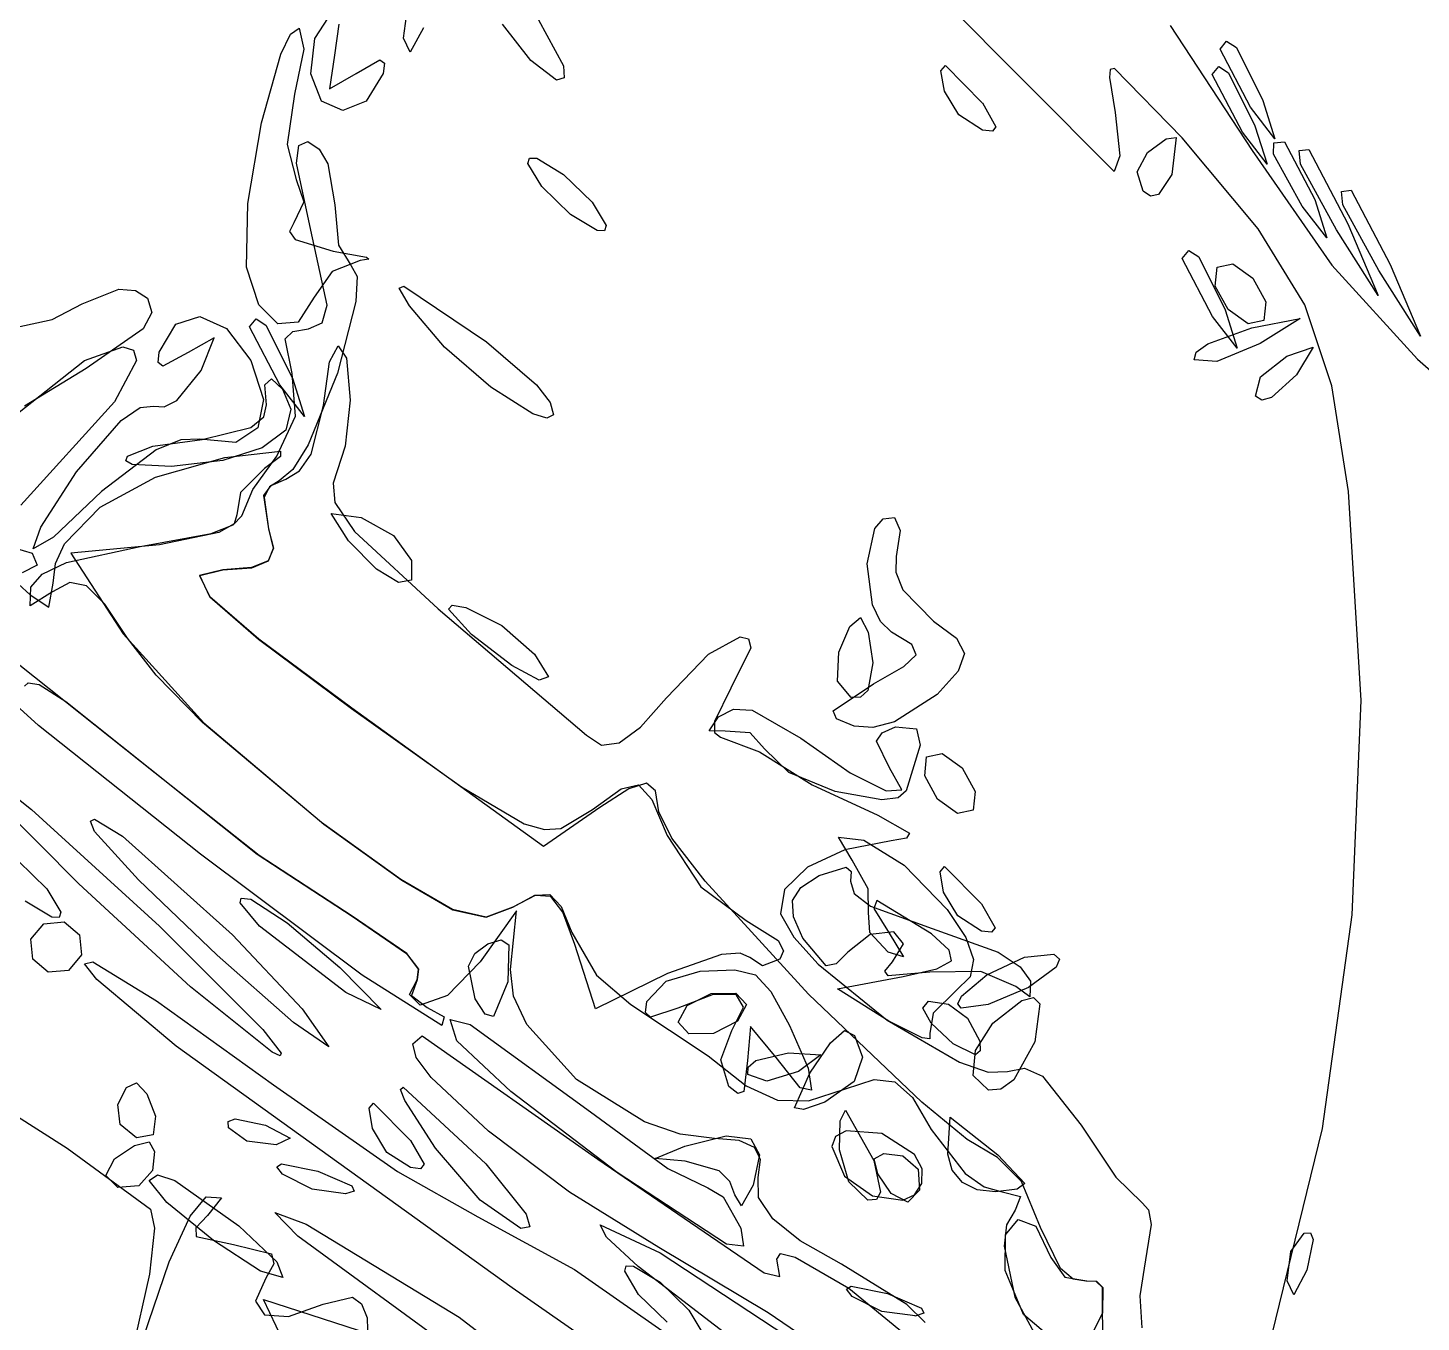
# Model space of a CAD drawing. Extents: x -886 to 651, y -59 to 942.
# Drawn here: x -250.34 to -217.78, y 116 to 146.23 of the extents above; entities that cross this region are included whole.
import ezdxf

# ---------------------------------------------------------------- set-up
doc = ezdxf.new("R2010")
doc.units = 0

msp = doc.modelspace()

# ---------------------------------------------------------------- linework, layer by layer
at = {"layer": 'Layer 1'}
for p, q in [((-224.95385, 142.873779), (-229.27154, 147.215109)), ((-241.55742, 145.9909), (-241.468739, 146.67615)), ((-244.198678, 146.088048), (-243.99655, 146.22683)), ((-243.99655, 146.22683), (-243.88844, 145.730266)), ((-243.628725, 145.981094), (-243.30891, 146.47029)), ((-243.069665, 146.31656), (-243.17017, 145.59235)), ((-241.09119, 146.23557), (-241.399425, 145.661566)), ((-238.582821, 145.46686), (-239.242364, 146.319565)), ((-238.40105, 146.41916), (-237.82039, 145.342496)), ((-223.644177, 146.28339), (-221.72849, 143.363249)), ((-244.425255, 145.615319), (-244.198678, 146.088048)), ((-243.72195, 145.15955), (-243.628725, 145.981094)), ((-241.399425, 145.661566), (-241.55742, 145.9909)), ((-222.47872, 145.73129), (-222.323919, 145.919956)), ((-222.323919, 145.919956), (-222.095767, 145.771429)), ((-244.875171, 144.016101), (-244.425255, 145.615319)), ((-243.88844, 145.730266), (-244.1049, 144.68495)), ((-243.1702, 145.59202), (-243.291345, 144.803581)), ((-243.17017, 145.59235), (-243.1702, 145.59202)), ((-221.77001, 144.38081), (-222.47872, 145.73129)), ((-222.095767, 145.771429), (-221.47865, 144.53371)), ((-242.6672, 145.16655), (-242.111545, 145.484458)), ((-242.111545, 145.484458), (-242.006077, 145.405379)), ((-242.006077, 145.405379), (-242.03121, 145.16755)), ((-237.98625, 145.01326), (-238.582821, 145.46686)), ((-237.82039, 145.342496), (-237.8032, 145.061385)), ((-228.99875, 145.230442), (-228.896447, 145.348819)), ((-228.91531, 144.75365), (-228.99875, 145.230442)), ((-228.896447, 145.348819), (-228.0328, 144.4786)), ((-225.043275, 145.258423), (-225.062968, 145.074195)), ((-224.9422, 145.283955), (-225.043275, 145.258423)), ((-223.36336, 143.662209), (-224.9422, 145.283955)), ((-222.66291, 145.14355), (-222.50811, 145.332216)), ((-222.50811, 145.332216), (-222.279962, 145.183689)), ((-243.474697, 144.515805), (-243.72195, 145.15955)), ((-243.291345, 144.803581), (-242.6672, 145.16655)), ((-242.03121, 145.16755), (-242.429145, 144.520824)), ((-237.8032, 145.061385), (-237.98625, 145.01326)), ((-225.062968, 145.074195), (-224.93035, 144.257039)), ((-221.95421, 143.79307), (-222.66291, 145.14355)), ((-222.279962, 145.183689), (-221.66285, 143.94597)), ((-244.10499, 144.68495), (-244.279293, 143.507386)), ((-244.1049, 144.68495), (-244.10499, 144.68495)), ((-228.581321, 144.196684), (-228.91531, 144.75365)), ((-242.977035, 144.303236), (-243.474697, 144.515805)), ((-242.429145, 144.520824), (-242.977035, 144.303236)), ((-228.0328, 144.4786), (-228.03255, 144.4786)), ((-228.03255, 144.4786), (-227.714643, 143.92294)), ((-224.93035, 144.257039), (-224.820382, 143.240674)), ((-221.194565, 143.638305), (-221.77001, 144.38081)), ((-221.47865, 144.53371), (-221.194565, 143.638305)), ((-221.47865, 144.53371), (-221.47865, 144.53371)), ((-245.193127, 142.125346), (-244.875171, 144.016101)), ((-228.03155, 143.8426), (-228.581321, 144.196684)), ((-227.714643, 143.92294), (-227.793721, 143.817468)), ((-221.66285, 143.94597), (-221.378761, 143.050565)), ((-221.66285, 143.94597), (-221.66285, 143.94597)), ((-244.000886, 143.486508), (-243.79065, 143.58018)), ((-243.79065, 143.58018), (-243.529922, 143.397054)), ((-227.793721, 143.817468), (-228.03155, 143.8426)), ((-224.17242, 143.31995), (-223.738743, 143.641176)), ((-223.738743, 143.641176), (-223.505611, 143.667507)), ((-223.505611, 143.667507), (-223.60744, 142.80491)), ((-221.590281, 141.539957), (-223.36336, 143.662209)), ((-221.378761, 143.050565), (-221.95421, 143.79307)), ((-244.279293, 143.507386), (-244.06979, 142.69292)), ((-244.058555, 143.067902), (-244.000886, 143.486508)), ((-243.529922, 143.397054), (-243.325277, 143.055915)), ((-224.413481, 142.871139), (-224.17242, 143.31995)), ((-221.72849, 143.363249), (-219.865847, 140.686283)), ((-221.225001, 143.277175), (-221.217607, 143.549312)), ((-220.55707, 142.06612), (-221.225001, 143.277175)), ((-221.217607, 143.549312), (-220.9744, 143.56951)), ((-220.9744, 143.56951), (-220.2657, 142.21903)), ((-220.629461, 143.362959), (-220.40283, 143.39155)), ((-220.60032, 143.048915), (-220.629461, 143.362959)), ((-220.40283, 143.39155), (-219.49165, 141.65521)), ((-243.72415, 141.50441), (-244.058555, 143.067902)), ((-243.325277, 143.055915), (-243.16619, 142.09458)), ((-238.652194, 143.066133), (-238.616533, 143.189448)), ((-238.32728, 142.52295), (-238.652194, 143.066133)), ((-238.616533, 143.189448), (-238.4437, 143.18495)), ((-238.4437, 143.18495), (-237.821161, 142.807123)), ((-224.820382, 143.240674), (-224.95385, 142.873779)), ((-219.75789, 141.51549), (-220.60032, 143.048915)), ((-244.06979, 142.69292), (-243.884848, 142.164824)), ((-237.821161, 142.807123), (-237.1506, 142.15622)), ((-224.27802, 142.41302), (-224.413481, 142.871139)), ((-223.60744, 142.80491), (-223.914552, 142.336434)), ((-223.60744, 142.80491), (-223.60744, 142.80491)), ((-237.656722, 141.872043), (-238.32728, 142.52295)), ((-224.100243, 142.300166), (-224.27802, 142.41302)), ((-223.914552, 142.336434), (-224.100243, 142.300166)), ((-219.637531, 142.407789), (-219.4109, 142.43638)), ((-219.60839, 142.093745), (-219.637531, 142.407789)), ((-219.4109, 142.43638), (-218.49971, 140.70004)), ((-245.22595, 140.63922), (-245.193127, 142.125346)), ((-243.884848, 142.164824), (-244.11809, 141.67578)), ((-243.1662, 142.09462), (-243.078801, 141.155623)), ((-243.16619, 142.09458), (-243.1662, 142.09462)), ((-237.1506, 142.15622), (-236.825694, 141.613036)), ((-237.1506, 142.15622), (-237.1506, 142.15622)), ((-219.981616, 141.323624), (-220.55707, 142.06612)), ((-220.2657, 142.21903), (-219.981616, 141.323624)), ((-220.2657, 142.21903), (-220.2657, 142.21903)), ((-218.76596, 140.56032), (-219.60839, 142.093745)), ((-244.11809, 141.67578), (-244.220675, 141.47716)), ((-237.03418, 141.49421), (-237.656722, 141.872043)), ((-219.49165, 141.65521), (-218.78344, 139.98214)), ((-219.49165, 141.65521), (-219.49165, 141.65521)), ((-244.220675, 141.47716), (-244.086669, 141.29005)), ((-243.342141, 139.753197), (-243.72415, 141.50441)), ((-236.861353, 141.489718), (-237.03418, 141.49421)), ((-236.825694, 141.613036), (-236.861353, 141.489718)), ((-220.496116, 139.763231), (-221.590281, 141.539957)), ((-218.78344, 139.98214), (-219.75789, 141.51549)), ((-244.086669, 141.29005), (-243.20384, 141.01859)), ((-243.20384, 141.01859), (-242.422113, 140.873627)), ((-243.078801, 141.155623), (-242.78573, 140.68506)), ((-223.35964, 140.84158), (-223.204845, 141.030246)), ((-223.204845, 141.030246), (-222.976696, 140.881718)), ((-242.57229, 140.80032), (-243.223895, 140.537981)), ((-242.78573, 140.68506), (-242.644764, 140.420011)), ((-242.370353, 140.824435), (-242.57229, 140.80032)), ((-242.422113, 140.873627), (-242.370353, 140.824435)), ((-222.65094, 139.49109), (-223.35964, 140.84158)), ((-222.976696, 140.881718), (-222.35958, 139.64399)), ((-222.542933, 140.641569), (-222.18037, 140.71818)), ((-222.18037, 140.71818), (-221.711915, 140.382562)), ((-219.865847, 140.686283), (-217.86372, 138.493239)), ((-218.49971, 140.70004), (-217.79151, 139.02696)), ((-218.49971, 140.70004), (-218.49971, 140.70004)), ((-244.938475, 139.76256), (-245.22595, 140.63922)), ((-243.223895, 140.537981), (-243.64771, 139.93863)), ((-242.644764, 140.420011), (-242.673349, 139.842283)), ((-222.58847, 140.19988), (-222.542933, 140.641569)), ((-221.711915, 140.382562), (-221.41179, 139.83315)), ((-217.79151, 139.02696), (-218.76596, 140.56032)), ((-249.0654, 139.78786), (-248.206625, 140.129495)), ((-248.206625, 140.129495), (-247.824373, 140.094079)), ((-247.824373, 140.094079), (-247.54027, 139.91559)), ((-241.660133, 140.147826), (-241.549519, 140.195812)), ((-241.42218, 139.73718), (-241.660133, 140.147826)), ((-241.549519, 140.195812), (-239.61957, 138.89349)), ((-222.288345, 139.650464), (-222.58847, 140.19988)), ((-249.767391, 139.421194), (-249.0654, 139.78786)), ((-247.54027, 139.91559), (-247.437102, 139.585674)), ((-244.491644, 139.314529), (-244.938475, 139.76256)), ((-243.64771, 139.93863), (-244.017406, 139.353695)), ((-243.458286, 139.338433), (-243.342141, 139.753197)), ((-242.673349, 139.842283), (-243.100394, 138.165759)), ((-240.603684, 138.771782), (-241.42218, 139.73718)), ((-221.41179, 139.83315), (-221.457328, 139.391461)), ((-221.41179, 139.83315), (-221.41179, 139.83315)), ((-219.863931, 137.870987), (-220.496116, 139.763231)), ((-250.591077, 139.237838), (-249.767391, 139.421194)), ((-247.437102, 139.585674), (-247.645162, 139.198746)), ((-246.877843, 139.310714), (-246.316122, 139.49054)), ((-246.316122, 139.49054), (-245.694398, 139.204744)), ((-245.15554, 139.24456), (-245.00074, 139.433222)), ((-245.00074, 139.433222), (-244.772591, 139.284694)), ((-244.017406, 139.353695), (-244.491644, 139.314529)), ((-222.075495, 138.748589), (-222.65094, 139.49109)), ((-222.35958, 139.64399), (-222.075495, 138.748589)), ((-222.35958, 139.64399), (-222.35958, 139.64399)), ((-221.81989, 139.31485), (-222.288345, 139.650464)), ((-221.457328, 139.391461), (-221.81989, 139.31485)), ((-221.73651, 139.22379), (-220.605682, 139.439957)), ((-220.605682, 139.439957), (-221.5428, 138.85466)), ((-247.645162, 139.198746), (-248.9771, 138.27428)), ((-247.26782, 138.65526), (-246.877843, 139.310714)), ((-245.694398, 139.204744), (-245.12441, 138.46333)), ((-244.44684, 137.89407), (-245.15554, 139.24456)), ((-244.772591, 139.284694), (-244.15547, 138.04697)), ((-244.321712, 138.9664), (-244.143591, 139.141556)), ((-244.143591, 139.141556), (-243.77995, 139.19981)), ((-243.77995, 139.19981), (-243.458286, 139.338433)), ((-222.767072, 138.850746), (-221.73651, 139.22379)), ((-249.012195, 138.458086), (-248.114769, 138.782543)), ((-248.114769, 138.782543), (-247.868664, 138.702599)), ((-247.868664, 138.702599), (-247.799145, 138.461118)), ((-245.98639, 138.990348), (-246.59118, 138.64386)), ((-246.28556, 138.22586), (-245.98639, 138.990348)), ((-244.16185, 138.15465), (-244.321712, 138.9664)), ((-243.289944, 138.432034), (-243.082606, 138.806314)), ((-243.082606, 138.806314), (-242.892483, 138.511712)), ((-239.516451, 137.835395), (-240.603684, 138.771782)), ((-239.61957, 138.89349), (-238.449077, 137.895283)), ((-239.61957, 138.89349), (-239.61957, 138.89349)), ((-223.036287, 138.652879), (-222.767072, 138.850746)), ((-221.5428, 138.85466), (-222.55036, 138.437784)), ((-221.5428, 138.85466), (-221.5428, 138.85466)), ((-220.91959, 138.56105), (-220.303211, 138.770532)), ((-220.303211, 138.770532), (-220.69289, 138.12905)), ((-250.24234, 137.48828), (-249.012195, 138.458086)), ((-247.799145, 138.461118), (-248.31441, 137.49328)), ((-247.292432, 138.41223), (-247.26782, 138.65526)), ((-247.180945, 138.329201), (-247.292432, 138.41223)), ((-246.59118, 138.64386), (-247.180945, 138.329201)), ((-245.12441, 138.46335), (-244.829516, 137.551879)), ((-245.12441, 138.46333), (-245.12441, 138.46335)), ((-243.42864, 137.40608), (-243.289944, 138.432034)), ((-242.892483, 138.511712), (-242.80543, 137.53102)), ((-223.08257, 138.47999), (-223.036287, 138.652879)), ((-222.55036, 138.437784), (-223.08257, 138.47999)), ((-221.52903, 138.082601), (-220.91959, 138.56105)), ((-217.86372, 138.493239), (-215.76226, 136.644799)), ((-248.9771, 138.27428), (-250.412219, 137.396317)), ((-246.853452, 137.524491), (-246.28556, 138.22586)), ((-244.079795, 137.163342), (-244.16185, 138.15465)), ((-244.15547, 138.04697), (-243.87139, 137.151565)), ((-244.15547, 138.04697), (-244.15547, 138.04697)), ((-243.100394, 138.165759), (-243.789299, 136.489427)), ((-221.6501, 137.63128), (-221.52903, 138.082601)), ((-220.69289, 138.12905), (-221.275408, 137.599301)), ((-220.69289, 138.12905), (-220.69289, 138.12905)), ((-244.798764, 137.894446), (-244.64406, 138.03619)), ((-244.75765, 137.4249), (-244.798764, 137.894446)), ((-244.64406, 138.03619), (-244.38936, 137.788691)), ((-243.87139, 137.151565), (-244.44684, 137.89407)), ((-244.38936, 137.788691), (-244.19007, 137.32235)), ((-238.539425, 137.213993), (-239.516451, 137.835395)), ((-238.449077, 137.895283), (-238.127969, 137.479466)), ((-219.47679, 135.402179), (-219.863931, 137.870987)), ((-250.836921, 137.023585), (-250.24234, 137.48828)), ((-248.31441, 137.49328), (-250.496729, 135.08325)), ((-247.71196, 137.362785), (-247.40378, 137.39709)), ((-247.40378, 137.39709), (-247.149158, 137.375446)), ((-247.149158, 137.375446), (-246.853452, 137.524491)), ((-244.829516, 137.551879), (-244.96599, 136.886298)), ((-244.82047, 137.143803), (-244.75765, 137.4249)), ((-243.719085, 136.270155), (-243.42864, 137.40608)), ((-242.80539, 137.53101), (-242.919854, 136.455844)), ((-242.80543, 137.53102), (-242.80539, 137.53101)), ((-238.127969, 137.479466), (-238.05155, 137.19355)), ((-221.504437, 137.536908), (-221.6501, 137.63128)), ((-221.275408, 137.599301), (-221.504437, 137.536908)), ((-248.153492, 137.061415), (-247.71196, 137.362785)), ((-245.125006, 136.898105), (-244.82047, 137.143803)), ((-244.51464, 136.22953), (-244.079795, 137.163342)), ((-244.19007, 137.32235), (-244.304696, 136.832338)), ((-244.19007, 137.32235), (-244.19007, 137.32235)), ((-238.21066, 137.110779), (-238.539425, 137.213993)), ((-238.05155, 137.19355), (-238.21066, 137.110779)), ((-249.20076, 135.85931), (-248.153492, 137.061415)), ((-246.26181, 136.61869), (-245.125006, 136.898105)), ((-244.96599, 136.886298), (-245.480329, 136.549047)), ((-244.304696, 136.832338), (-244.861148, 136.420164)), ((-248.005013, 136.229479), (-247.417861, 136.4605)), ((-247.417861, 136.4605), (-246.26181, 136.61869)), ((-246.757768, 136.606509), (-247.336814, 136.370941)), ((-246.31903, 136.62257), (-246.757768, 136.606509)), ((-245.480329, 136.549047), (-246.31903, 136.62257)), ((-244.861148, 136.420164), (-245.780415, 136.123765)), ((-243.789299, 136.489427), (-244.14521, 135.911941)), ((-242.919854, 136.455844), (-243.20465, 135.59265)), ((-247.336814, 136.370941), (-248.61454, 135.40154)), ((-248.047038, 136.120417), (-248.005013, 136.229479)), ((-247.900983, 136.03366), (-248.047038, 136.120417)), ((-247.355693, 135.736466), (-245.73512, 136.19767)), ((-245.780415, 136.123765), (-246.98349, 135.98108)), ((-245.73512, 136.19767), (-244.434504, 136.346376)), ((-245.075907, 135.450176), (-244.51464, 136.22953)), ((-244.430687, 136.216571), (-244.80668, 135.93625)), ((-244.434504, 136.346376), (-244.430687, 136.216571)), ((-243.988868, 135.883232), (-243.719085, 136.270155)), ((-250.034813, 134.56769), (-249.20076, 135.85931)), ((-246.98349, 135.98108), (-247.900983, 136.03366)), ((-244.80667, 135.93627), (-245.370317, 135.37491)), ((-244.80668, 135.93625), (-244.80667, 135.93627)), ((-244.14521, 135.911941), (-244.4625, 135.64723)), ((-244.30659, 135.68578), (-243.988868, 135.883232)), ((-248.643513, 135.034159), (-247.355693, 135.736466)), ((-245.33482, 134.8343), (-245.075907, 135.450176)), ((-244.823718, 135.307732), (-244.647134, 135.539323)), ((-244.689756, 135.510003), (-244.810706, 135.259606)), ((-244.4625, 135.64723), (-244.689756, 135.510003)), ((-244.647134, 135.539323), (-244.30659, 135.68578)), ((-243.20465, 135.59265), (-243.161931, 135.141636)), ((-248.61454, 135.40154), (-249.737098, 134.335205)), ((-245.370317, 135.37491), (-245.45275, 134.85177)), ((-244.70618, 134.52776), (-244.823718, 135.307732)), ((-244.810706, 135.259606), (-244.70958, 134.5284)), ((-243.161931, 135.141636), (-242.705364, 134.463329)), ((-219.1802, 130.519397), (-219.47679, 135.402179)), ((-249.479604, 134.178055), (-248.643513, 135.034159)), ((-245.536154, 134.623054), (-245.33482, 134.8343)), ((-245.45275, 134.85177), (-245.515115, 134.64349)), ((-242.84121, 134.24716), (-243.244931, 134.889808)), ((-243.244931, 134.889808), (-242.54829, 134.79147)), ((-242.54829, 134.79147), (-241.790733, 134.372729)), ((-230.350476, 134.764868), (-230.0832, 134.79003)), ((-230.0832, 134.79003), (-229.949959, 134.486205)), ((-250.212057, 134.058455), (-250.034813, 134.56769)), ((-246.052149, 134.417079), (-245.536154, 134.623054)), ((-245.515115, 134.64349), (-245.877309, 134.442999)), ((-244.70958, 134.5284), (-244.596576, 134.075419)), ((-244.593174, 134.074779), (-244.70618, 134.52776)), ((-242.705364, 134.463329), (-240.7502, 132.66299)), ((-230.721873, 133.708586), (-230.547031, 134.538652)), ((-230.547031, 134.538652), (-230.350476, 134.764868)), ((-229.949959, 134.486205), (-230.0427, 133.88445)), ((-249.737098, 134.335205), (-250.212057, 134.058455)), ((-249.691071, 133.719612), (-249.479604, 134.178055)), ((-247.26351, 134.15662), (-249.33452, 133.95741)), ((-247.71564, 134.11532), (-246.052149, 134.417079)), ((-245.877309, 134.442999), (-247.26351, 134.15662)), ((-242.191135, 133.585025), (-242.84121, 134.24716)), ((-241.790733, 134.372729), (-241.37036, 133.78874)), ((-250.658638, 134.081458), (-250.23178, 133.961314)), ((-250.23178, 133.961314), (-250.12129, 133.68014)), ((-249.430204, 133.745707), (-247.71564, 134.11532)), ((-249.33452, 133.95741), (-248.10723, 132.07705)), ((-244.596576, 134.075419), (-244.720066, 133.781031)), ((-244.716663, 133.780391), (-244.593174, 134.074779)), ((-230.04269, 133.88445), (-230.052715, 133.513222)), ((-230.0427, 133.88445), (-230.04269, 133.88445)), ((-250.12129, 133.68014), (-250.472466, 133.497504)), ((-250.12129, 133.68014), (-250.12129, 133.68014)), ((-250.001574, 133.466316), (-249.430204, 133.745707)), ((-249.74499, 133.25546), (-249.691071, 133.719612)), ((-245.78269, 133.57358), (-246.325314, 133.43681)), ((-246.321003, 133.43626), (-245.77929, 133.57294)), ((-245.106591, 133.621623), (-245.78269, 133.57358)), ((-245.77929, 133.57294), (-245.103187, 133.620983)), ((-244.720066, 133.781031), (-245.106591, 133.621623)), ((-245.103187, 133.620983), (-244.716663, 133.780391)), ((-241.675195, 133.271048), (-242.191135, 133.585025)), ((-241.37036, 133.78874), (-241.37455, 133.330521)), ((-241.37036, 133.78874), (-241.37036, 133.78874)), ((-230.595503, 132.750887), (-230.721873, 133.708586)), ((-230.052715, 133.513222), (-229.892488, 133.104107)), ((-250.557355, 133.232274), (-250.28466, 132.98894)), ((-250.280305, 132.731485), (-250.27065, 133.16545)), ((-250.27065, 133.16545), (-250.001574, 133.466316)), ((-249.84606, 132.701878), (-249.74499, 133.25546)), ((-249.356688, 133.276955), (-249.7589, 133.05391)), ((-248.969224, 133.194842), (-249.356688, 133.276955)), ((-248.53885, 132.771971), (-248.969224, 133.194842)), ((-246.325314, 133.43681), (-246.086384, 132.938824)), ((-246.081019, 132.939176), (-246.321003, 133.43626)), ((-241.37455, 133.330521), (-241.675195, 133.271048)), ((-250.28466, 132.98894), (-249.84606, 132.701878)), ((-249.7589, 133.05391), (-250.280305, 132.731485)), ((-246.086384, 132.938824), (-244.943155, 131.947343)), ((-244.937012, 131.950357), (-246.081019, 132.939176)), ((-229.892488, 133.104107), (-229.17515, 132.37088)), ((-248.00791, 131.97274), (-248.53885, 132.771971)), ((-240.7502, 132.66299), (-237.27907, 129.71202)), ((-240.508038, 132.652505), (-240.421622, 132.741637)), ((-239.9721, 132.06196), (-240.508038, 132.652505)), ((-240.421622, 132.741637), (-240.0986, 132.69162)), ((-240.0986, 132.69162), (-239.261184, 132.271874)), ((-230.415544, 132.36513), (-230.595503, 132.750887)), ((-239.261184, 132.271874), (-238.50125, 131.60354)), ((-231.3892, 131.64644), (-231.127019, 132.248543)), ((-231.127019, 132.248543), (-230.88292, 132.45688)), ((-230.88292, 132.45688), (-230.700939, 132.115756)), ((-230.1557, 132.11661), (-230.415544, 132.36513)), ((-229.17515, 132.37088), (-228.637942, 131.973842)), ((-248.10723, 132.07705), (-246.22482, 129.995179)), ((-247.334397, 131.10715), (-248.00791, 131.97274)), ((-244.943155, 131.947343), (-242.77288, 130.33009)), ((-242.76666, 130.33847), (-244.937012, 131.950357)), ((-239.030563, 131.339584), (-239.9721, 132.06196)), ((-234.430721, 131.602913), (-233.695126, 132.002547)), ((-233.695126, 132.002547), (-233.494191, 131.959056)), ((-233.494191, 131.959056), (-233.443823, 131.747593)), ((-230.700939, 132.115756), (-230.5881, 131.39676)), ((-229.683618, 131.825873), (-230.1557, 132.11661)), ((-228.637942, 131.973842), (-228.447201, 131.613344)), ((-250.090587, 129.936188), (-251.97768, 131.64729)), ((-238.50125, 131.60354), (-238.171763, 131.071923)), ((-238.50125, 131.60354), (-238.50125, 131.60354)), ((-235.41465, 130.58328), (-234.430721, 131.602913)), ((-233.443823, 131.747593), (-233.91277, 130.80346)), ((-231.416047, 130.970995), (-231.3892, 131.64644)), ((-229.864014, 131.310254), (-229.576156, 131.586336)), ((-229.576156, 131.586336), (-229.683618, 131.825873)), ((-228.447201, 131.613344), (-228.598485, 131.202518)), ((-247.35846, 128.81684), (-250.52402, 131.33828)), ((-238.389325, 130.996755), (-239.030563, 131.339584)), ((-230.5881, 131.39676), (-230.710574, 130.751119)), ((-230.5881, 131.39676), (-230.5881, 131.39676)), ((-230.57789, 130.90988), (-229.864014, 131.310254)), ((-250.416336, 130.85504), (-250.3326, 130.93032)), ((-250.3326, 130.93032), (-250.071703, 130.889658)), ((-250.071703, 130.889658), (-249.448711, 130.498426)), ((-246.255695, 130.007041), (-247.334397, 131.10715)), ((-238.171763, 131.071923), (-238.389325, 130.996755)), ((-231.516713, 130.279156), (-230.57789, 130.90988)), ((-231.09437, 130.58631), (-231.416047, 130.970995)), ((-228.598485, 131.202518), (-229.08735, 130.6545)), ((-236.018032, 129.897348), (-235.41465, 130.58328)), ((-233.91277, 130.80346), (-234.291728, 130.025572)), ((-230.878115, 130.595314), (-231.09437, 130.58631)), ((-230.710574, 130.751119), (-230.878115, 130.595314)), ((-229.08735, 130.6545), (-230.082665, 130.019196)), ((-249.448711, 130.498426), (-247.48963, 128.92717)), ((-242.77288, 130.33009), (-240.204584, 128.501297)), ((-238.28796, 127.10442), (-242.76666, 130.33847)), ((-234.19431, 130.13683), (-233.843595, 130.312443)), ((-233.843595, 130.312443), (-233.414074, 130.289768)), ((-233.414074, 130.289768), (-232.27176, 129.63737)), ((-231.438217, 130.090468), (-231.516713, 130.279156)), ((-219.387591, 125.513703), (-219.1802, 130.519397)), ((-246.303365, 126.929968), (-250.090587, 129.936188)), ((-243.47736, 127.66824), (-246.255695, 130.007041)), ((-246.22482, 129.995179), (-243.42246, 127.63034)), ((-234.41965, 129.810379), (-234.19431, 130.13683)), ((-234.291728, 130.025572), (-234.28998, 129.773646)), ((-231.02455, 129.91949), (-231.438217, 130.090468)), ((-230.592068, 129.890334), (-231.02455, 129.91949)), ((-230.082665, 130.019196), (-230.592068, 129.890334)), ((-237.27907, 129.71202), (-236.930298, 129.471036)), ((-236.5166, 129.529706), (-236.018032, 129.897348)), ((-234.04331, 129.80222), (-234.41965, 129.810379)), ((-234.28998, 129.773646), (-234.15035, 129.66296)), ((-234.15035, 129.66296), (-233.24182, 129.31532)), ((-233.45948, 129.761549), (-234.04331, 129.80222)), ((-233.12531, 129.38904), (-233.45948, 129.761549)), ((-232.27176, 129.63737), (-231.121951, 128.831761)), ((-230.503014, 129.56782), (-230.376982, 129.765974)), ((-230.376982, 129.765974), (-230.06455, 129.89974)), ((-230.06455, 129.89974), (-229.57296, 129.857524)), ((-229.57296, 129.857524), (-229.48196, 129.47609)), ((-236.930298, 129.471036), (-236.5166, 129.529706)), ((-233.24182, 129.31532), (-232.008261, 128.547971)), ((-232.554496, 128.837602), (-233.12531, 129.38904)), ((-230.20053, 128.94568), (-230.503014, 129.56782)), ((-229.48196, 129.47609), (-229.81133, 128.41104)), ((-229.48196, 129.47609), (-229.48196, 129.47609)), ((-229.334034, 129.203032), (-228.97148, 129.27964)), ((-228.97148, 129.27964), (-228.503016, 128.944026)), ((-251.83221, 129.22164), (-250.248802, 127.972339)), ((-247.48963, 128.92717), (-244.97631, 126.932126)), ((-229.91571, 128.428936), (-230.20053, 128.94568)), ((-229.37957, 128.76134), (-229.334034, 129.203032)), ((-228.503016, 128.944026), (-228.20289, 128.39461)), ((-244.934705, 126.900116), (-247.35846, 128.81684)), ((-231.468898, 128.389571), (-232.554496, 128.837602)), ((-231.121951, 128.831761), (-230.279726, 128.409956)), ((-229.079453, 128.211927), (-229.37957, 128.76134)), ((-249.144226, 126.232165), (-251.297955, 128.402156)), ((-240.204584, 128.501297), (-238.739416, 127.636519)), ((-237.1449, 127.97216), (-236.475874, 128.45141)), ((-236.293232, 128.45452), (-236.97182, 128.02135)), ((-236.475874, 128.45141), (-236.065687, 128.546193)), ((-235.88354, 128.585014), (-236.293232, 128.45452)), ((-236.065687, 128.546193), (-235.758247, 128.202327)), ((-235.672515, 128.40751), (-235.88354, 128.585014)), ((-235.58993, 127.91669), (-235.672515, 128.40751)), ((-232.008261, 128.547971), (-230.47384, 127.84111)), ((-230.38301, 128.196775), (-231.468898, 128.389571)), ((-230.279726, 128.409956), (-229.91571, 128.428936)), ((-229.81133, 128.41104), (-230.000738, 128.243536)), ((-228.20289, 128.39461), (-228.248428, 127.952921)), ((-228.20289, 128.39461), (-228.20289, 128.39461)), ((-250.248802, 127.972339), (-247.26063, 125.25006)), ((-236.97182, 128.02135), (-238.28796, 127.10442)), ((-237.883986, 127.529044), (-237.1449, 127.97216)), ((-235.758247, 128.202327), (-235.39746, 127.36563)), ((-230.000738, 128.243536), (-230.38301, 128.196775)), ((-228.61099, 127.87631), (-229.079453, 128.211927)), ((-228.248428, 127.952921), (-228.61099, 127.87631)), ((-248.873352, 127.695855), (-248.781865, 127.74459)), ((-248.77836, 127.46057), (-248.873352, 127.695855)), ((-248.781865, 127.74459), (-248.127615, 127.348426)), ((-241.617952, 126.335194), (-243.47736, 127.66824)), ((-243.42246, 127.63034), (-241.594679, 126.321003)), ((-238.739416, 127.636519), (-238.266321, 127.501038)), ((-235.284773, 127.30424), (-235.58993, 127.91669)), ((-230.47384, 127.84111), (-229.733461, 127.41992)), ((-247.753345, 126.328173), (-248.77836, 127.46057)), ((-248.127615, 127.348426), (-245.55111, 125.04368)), ((-238.266321, 127.501038), (-237.883986, 127.529044)), ((-235.39746, 127.36563), (-234.608854, 126.166643)), ((-234.508561, 126.297017), (-235.284773, 127.30424)), ((-231.07399, 126.78616), (-231.397145, 127.325658)), ((-231.397145, 127.325658), (-230.80296, 127.25797)), ((-229.804205, 127.30109), (-230.16615, 127.23804)), ((-229.733461, 127.41992), (-229.804205, 127.30109)), ((-231.249205, 127.030214), (-232.119819, 126.624695)), ((-230.16615, 127.23804), (-231.249205, 127.030214)), ((-230.80296, 127.25797), (-229.859609, 126.669336)), ((-250.563788, 126.769181), (-249.89323, 126.11827)), ((-242.525526, 124.101403), (-246.303365, 126.929968)), ((-244.97631, 126.932126), (-242.75984, 125.48132)), ((-242.75548, 125.48188), (-244.934705, 126.900116)), ((-230.702937, 126.120951), (-231.07399, 126.78616)), ((-229.859609, 126.669336), (-228.85739, 125.63509)), ((-245.909829, 124.569994), (-247.753345, 126.328173)), ((-240.416571, 125.63424), (-241.617952, 126.335194)), ((-232.119819, 126.624695), (-232.659028, 126.099979)), ((-232.270999, 126.152095), (-231.84824, 126.43335)), ((-231.84824, 126.43335), (-231.216951, 126.627325)), ((-231.216951, 126.627325), (-231.096865, 126.526368)), ((-231.096865, 126.526368), (-231.1167, 126.29525)), ((-229.019985, 126.518052), (-228.917681, 126.636429)), ((-228.93654, 126.04126), (-229.019985, 126.518052)), ((-228.917681, 126.636429), (-228.05403, 125.76621)), ((-249.89323, 126.11827), (-249.568316, 125.575095)), ((-249.89323, 126.11827), (-249.89323, 126.11827)), ((-246.533509, 123.827777), (-249.144226, 126.232165)), ((-241.594679, 126.321003), (-240.40863, 125.63105)), ((-234.608854, 126.166643), (-233.54886, 125.37864)), ((-232.094125, 123.660775), (-234.508561, 126.297017)), ((-232.659028, 126.099979), (-232.74787, 125.53456)), ((-232.466711, 125.844791), (-232.270999, 126.152095)), ((-231.1167, 126.29525), (-231.11667, 126.29528)), ((-231.11667, 126.29528), (-231.031264, 126.012588)), ((-231.031264, 126.012588), (-230.64741, 125.713541)), ((-230.69619, 125.56483), (-230.702937, 126.120951)), ((-228.60256, 125.484294), (-228.93654, 126.04126)), ((-249.77681, 125.45627), (-250.399345, 125.834099)), ((-245.373213, 125.788533), (-245.352234, 125.903237)), ((-244.926965, 125.24463), (-245.373213, 125.788533)), ((-245.352234, 125.903237), (-245.12943, 125.87494)), ((-245.12943, 125.87494), (-244.275171, 125.328027)), ((-238.99982, 125.69265), (-239.6262, 125.456389)), ((-239.624806, 125.455214), (-239.0037, 125.68823)), ((-239.0037, 125.68823), (-238.490083, 125.969325)), ((-238.481903, 125.963694), (-238.99982, 125.69265)), ((-238.490083, 125.969325), (-238.13935, 125.985945)), ((-238.119109, 125.93942), (-238.481903, 125.963694)), ((-238.13935, 125.985945), (-237.876667, 125.705963)), ((-237.834763, 125.573611), (-238.119109, 125.93942)), ((-237.876667, 125.705963), (-237.6272, 125.09725)), ((-232.447115, 125.465677), (-232.466711, 125.844791)), ((-230.64741, 125.713541), (-229.20549, 125.19382)), ((-230.497044, 125.844395), (-230.565635, 125.658218)), ((-229.22249, 125.06347), (-230.497044, 125.844395)), ((-228.05403, 125.76621), (-228.05379, 125.76621)), ((-228.05379, 125.76621), (-227.735886, 125.210554)), ((-249.960713, 125.302565), (-249.49133, 125.34589)), ((-249.603977, 125.451778), (-249.77681, 125.45627)), ((-249.568316, 125.575095), (-249.603977, 125.451778)), ((-249.49133, 125.34589), (-249.129684, 125.043559)), ((-242.75984, 125.48132), (-241.486806, 124.606163)), ((-241.482446, 124.606728), (-242.75548, 125.48188)), ((-239.6262, 125.456389), (-240.416571, 125.63424)), ((-240.40863, 125.63105), (-239.624806, 125.455214)), ((-238.91544, 125.602), (-239.7655, 124.41459)), ((-239.06156, 124.23203), (-238.91544, 125.602)), ((-237.55219, 124.82005), (-237.834763, 125.573611)), ((-233.54886, 125.37864), (-232.801757, 124.908965)), ((-232.74787, 125.53456), (-232.438112, 124.990964)), ((-232.22395, 124.96899), (-232.447115, 125.465677)), ((-230.664556, 125.094876), (-230.69619, 125.56483)), ((-230.565635, 125.658218), (-230.20649, 125.08647)), ((-228.85739, 125.63509), (-228.8574, 125.63506)), ((-228.8574, 125.63506), (-228.418284, 124.978707)), ((-228.05279, 125.13021), (-228.60256, 125.484294)), ((-220.086451, 120.523096), (-219.387591, 125.513703)), ((-250.26304, 124.94091), (-249.960713, 125.302565)), ((-249.129684, 125.043559), (-249.08636, 124.57418)), ((-247.26063, 125.25006), (-244.842106, 122.829344)), ((-247.26063, 125.25006), (-247.26063, 125.25006)), ((-245.55111, 125.04368), (-243.924433, 123.315124)), ((-245.55111, 125.04368), (-245.55111, 125.04368)), ((-242.90248, 123.70037), (-244.926965, 125.24463)), ((-244.275171, 125.328027), (-243.04373, 124.28268)), ((-237.6272, 125.09725), (-237.05088, 124.103012)), ((-230.653803, 125.049473), (-231.17475, 124.64199)), ((-230.23369, 124.63684), (-230.664556, 125.094876)), ((-230.10185, 125.11446), (-230.653803, 125.049473)), ((-230.20649, 125.08647), (-229.87161, 124.526705)), ((-229.873125, 124.83465), (-230.10185, 125.11446)), ((-228.809754, 124.687847), (-229.22249, 125.06347)), ((-229.20549, 125.19382), (-227.661655, 124.635935)), ((-227.814965, 125.105083), (-228.05279, 125.13021)), ((-227.735886, 125.210554), (-227.814965, 125.105083)), ((-250.21972, 124.471536), (-250.26304, 124.94091)), ((-239.890117, 124.603937), (-239.58871, 124.83407)), ((-239.58871, 124.83407), (-239.2766, 124.925887)), ((-239.2766, 124.925887), (-239.094304, 124.807358)), ((-239.094304, 124.807358), (-239.12336, 123.94732)), ((-237.07305, 123.31853), (-237.55219, 124.82005)), ((-232.801757, 124.908965), (-232.681896, 124.672804)), ((-232.438112, 124.990964), (-231.865099, 124.358386)), ((-231.683908, 124.316558), (-232.22395, 124.96899)), ((-230.12935, 124.41315), (-229.873125, 124.83465)), ((-228.418284, 124.978707), (-228.24042, 124.465841)), ((-249.85807, 124.16921), (-250.21972, 124.471536)), ((-249.08636, 124.57418), (-249.388688, 124.212526)), ((-249.08636, 124.57418), (-249.08636, 124.57418)), ((-249.009531, 124.364236), (-248.81512, 124.41308)), ((-248.81512, 124.41308), (-247.330195, 123.503456)), ((-244.131276, 122.998248), (-245.909829, 124.569994)), ((-241.486806, 124.606163), (-241.21088, 124.243252)), ((-241.20652, 124.243817), (-241.482446, 124.606728)), ((-239.7655, 124.41459), (-240.528717, 123.626736)), ((-240.040561, 124.310804), (-239.890117, 124.603937)), ((-234.128237, 124.584785), (-235.38729, 124.13713)), ((-233.691932, 124.619395), (-234.128237, 124.584785)), ((-233.46839, 124.51149), (-233.691932, 124.619395)), ((-233.165731, 124.317631), (-233.46839, 124.51149)), ((-232.76543, 124.47529), (-233.165731, 124.317631)), ((-232.681896, 124.672804), (-232.76543, 124.47529)), ((-231.17475, 124.64199), (-231.445141, 124.363172)), ((-230.313921, 124.19472), (-230.12935, 124.41315)), ((-229.87161, 124.526705), (-230.23369, 124.63684)), ((-229.099758, 124.2516), (-228.755845, 124.436778)), ((-228.755845, 124.436778), (-228.809754, 124.687847)), ((-228.24042, 124.465841), (-228.320241, 124.06313)), ((-227.92422, 124.11196), (-227.048689, 124.522902)), ((-227.661655, 124.635935), (-227.147888, 124.294442)), ((-227.048689, 124.522902), (-226.35843, 124.59219)), ((-226.35843, 124.59219), (-226.232984, 124.476695)), ((-226.232984, 124.476695), (-226.304154, 124.290855)), ((-249.388688, 124.212526), (-249.85807, 124.16921)), ((-248.72628, 124.001421), (-249.009531, 124.364236)), ((-243.04373, 124.28268), (-242.079487, 123.29818)), ((-243.04373, 124.28268), (-243.04373, 124.28268)), ((-240.66658, 122.92327), (-242.525526, 124.101403)), ((-241.21088, 124.243252), (-241.24176, 123.99514)), ((-241.2374, 123.99571), (-241.20652, 124.243817)), ((-239.88588, 123.54717), (-240.040561, 124.310804)), ((-238.989466, 123.609069), (-239.06156, 124.23203)), ((-235.38729, 124.13713), (-237.07305, 123.31853)), ((-237.05088, 124.103012), (-236.24833, 123.41908)), ((-235.422836, 123.958561), (-234.6281, 124.19483)), ((-234.6281, 124.19483), (-233.815859, 124.228383)), ((-233.815859, 124.228383), (-233.334194, 124.110889)), ((-233.334194, 124.110889), (-232.97789, 123.717168)), ((-231.865099, 124.358386), (-230.254175, 123.051909)), ((-231.445141, 124.363172), (-231.683908, 124.316558)), ((-231.41859, 123.77901), (-229.88049, 124.07365)), ((-230.2354, 124.083079), (-230.313921, 124.19472)), ((-229.26091, 124.17237), (-230.2354, 124.083079)), ((-229.88049, 124.07365), (-229.099758, 124.2516)), ((-228.064528, 124.189059), (-229.26091, 124.17237)), ((-228.320241, 124.06313), (-228.65418, 123.73724)), ((-228.515841, 123.612539), (-227.92422, 124.11196)), ((-227.25234, 123.83377), (-228.064528, 124.189059)), ((-227.147888, 124.294442), (-226.90679, 123.96501)), ((-226.304154, 124.290855), (-226.95766, 123.81072)), ((-246.871094, 122.445984), (-248.72628, 124.001421)), ((-244.62829, 122.3051), (-246.533509, 123.827777)), ((-241.418508, 123.646241), (-241.2374, 123.99571)), ((-241.24176, 123.99514), (-241.373941, 123.630448)), ((-239.12336, 123.94732), (-239.457122, 123.133329)), ((-239.12336, 123.94732), (-239.12336, 123.94732)), ((-235.87045, 123.4847), (-235.422836, 123.958561)), ((-232.97789, 123.717168), (-232.54173, 122.92204)), ((-230.21777, 123.02965), (-231.41859, 123.77901)), ((-228.65418, 123.73724), (-229.177809, 123.217796)), ((-226.95766, 123.81072), (-227.895109, 123.419071)), ((-226.91902, 123.598381), (-227.25234, 123.83377)), ((-226.95766, 123.81072), (-226.95766, 123.81072)), ((-226.90679, 123.96501), (-226.91902, 123.598381)), ((-247.330195, 123.503456), (-244.59763, 121.53754)), ((-242.079487, 123.29818), (-242.90248, 123.70037)), ((-241.17, 123.39998), (-241.418508, 123.646241)), ((-241.373941, 123.630448), (-241.00765, 123.34746)), ((-240.528717, 123.626736), (-241.17, 123.39998)), ((-239.650352, 123.191636), (-239.88588, 123.54717)), ((-238.677158, 122.948263), (-238.989466, 123.609069)), ((-236.24833, 123.41908), (-234.43685, 122.2138)), ((-235.900764, 123.232934), (-235.87045, 123.4847)), ((-234.319648, 123.649188), (-235.14483, 123.3276)), ((-234.93045, 123.39049), (-234.371321, 123.672106)), ((-234.371321, 123.672106), (-233.79513, 123.68214)), ((-233.78161, 123.64756), (-234.319648, 123.649188)), ((-233.79513, 123.68214), (-233.540287, 123.4131)), ((-233.610645, 123.355832), (-233.78161, 123.64756)), ((-233.540287, 123.4131), (-233.75373, 123.02376)), ((-229.448929, 121.133013), (-232.094125, 123.660775)), ((-229.422671, 123.326911), (-229.288503, 123.49107)), ((-229.288503, 123.49107), (-228.82187, 123.42463)), ((-228.82187, 123.42463), (-228.378533, 123.099016)), ((-228.602478, 123.431525), (-228.515841, 123.612539)), ((-228.52346, 123.33049), (-228.602478, 123.431525)), ((-227.895109, 123.419071), (-228.52346, 123.33049)), ((-227.790403, 122.978313), (-227.10902, 123.50895)), ((-227.10902, 123.50895), (-226.833423, 123.576609)), ((-226.833423, 123.576609), (-226.688001, 123.431004)), ((-226.688001, 123.431004), (-226.8024, 122.5462)), ((-243.924433, 123.315124), (-243.30115, 122.42515)), ((-241.00765, 123.34746), (-240.609996, 123.130145)), ((-240.609996, 123.130145), (-240.66658, 122.92327)), ((-239.457122, 123.133329), (-239.650352, 123.191636)), ((-235.790251, 123.122898), (-235.900764, 123.232934)), ((-235.14483, 123.3276), (-235.790251, 123.122898)), ((-235.143896, 123.00115), (-234.93045, 123.39049)), ((-233.88668, 122.80712), (-233.610645, 123.355832)), ((-229.229909, 122.9804), (-229.422671, 123.326911)), ((-229.177809, 123.217796), (-229.25599, 122.73571)), ((-228.378533, 123.099016), (-228.09007, 122.55846)), ((-244.842106, 122.829344), (-244.416423, 122.281847)), ((-243.30115, 122.42515), (-244.131276, 122.998248)), ((-240.31585, 122.57136), (-240.468133, 123.062908)), ((-240.468133, 123.062908), (-239.998884, 122.950769)), ((-239.998884, 122.950769), (-237.1869, 120.9107)), ((-237.512826, 121.66284), (-238.677158, 122.948263)), ((-234.88905, 122.73211), (-235.143896, 123.00115)), ((-234.312862, 122.742144), (-234.88905, 122.73211)), ((-233.75373, 123.02376), (-234.312862, 122.742144)), ((-234.14346, 122.125606), (-233.88668, 122.80712)), ((-233.75373, 123.02376), (-233.75373, 123.02376)), ((-233.451666, 122.902351), (-233.52229, 122.11061)), ((-232.84846, 122.17781), (-233.451666, 122.902351)), ((-232.54173, 122.92204), (-232.54176, 122.92202)), ((-232.54176, 122.92202), (-232.100373, 121.925661)), ((-231.584118, 122.521943), (-231.251194, 122.808881)), ((-231.251194, 122.808881), (-231.017275, 122.691992)), ((-230.254175, 123.051909), (-228.564839, 122.066369)), ((-229.439917, 122.634153), (-230.21777, 123.02965)), ((-228.71575, 122.49978), (-229.229909, 122.9804)), ((-228.189401, 122.339843), (-227.790403, 122.978313)), ((-239.0161, 116.80061), (-246.871094, 122.445984)), ((-241.34017, 122.50002), (-241.12102, 122.68541)), ((-241.26115, 122.182041), (-241.34017, 122.50002)), ((-241.12102, 122.68541), (-237.01633, 119.80461)), ((-239.050124, 121.38305), (-240.31585, 122.57136)), ((-232.0668, 121.81595), (-231.584118, 122.521943)), ((-231.017275, 122.691992), (-230.83161, 122.1865)), ((-229.257934, 122.617982), (-229.439917, 122.634153)), ((-229.25599, 122.73571), (-229.257934, 122.617982)), ((-228.191744, 122.243448), (-228.71575, 122.49978)), ((-228.09007, 122.55848), (-228.079907, 122.33031)), ((-228.09007, 122.55846), (-228.09007, 122.55848)), ((-226.8024, 122.5462), (-227.294607, 121.658683)), ((-226.8024, 122.5462), (-226.8024, 122.5462)), ((-244.437265, 122.216091), (-244.62829, 122.3051)), ((-244.416423, 122.281847), (-244.437265, 122.216091)), ((-240.91074, 121.711271), (-241.26115, 122.182041)), ((-234.43685, 122.2138), (-233.547925, 121.515195)), ((-233.95708, 121.50455), (-234.14346, 122.125606)), ((-233.52229, 122.11061), (-233.603927, 121.387239)), ((-233.507204, 121.955651), (-233.325737, 122.108677)), ((-233.325737, 122.108677), (-232.55884, 122.28707)), ((-232.287061, 121.472652), (-232.84846, 122.17781)), ((-232.55884, 122.28707), (-231.809549, 122.243269)), ((-231.809549, 122.243269), (-232.33213, 121.85506)), ((-230.83161, 122.1865), (-231.02551, 121.620775)), ((-230.83161, 122.1865), (-230.83161, 122.1865)), ((-228.243469, 121.761518), (-228.189401, 122.339843)), ((-228.079907, 122.33031), (-228.191744, 122.243448)), ((-233.5123, 121.78216), (-233.507204, 121.955651)), ((-233.072114, 121.625376), (-233.5123, 121.78216)), ((-232.33213, 121.85506), (-233.072114, 121.625376)), ((-232.424039, 121.002746), (-232.0668, 121.81595)), ((-232.33213, 121.85506), (-232.33213, 121.85506)), ((-232.100373, 121.925661), (-232.026586, 121.41557)), ((-228.564839, 122.066369), (-227.89381, 121.834964)), ((-227.89381, 121.834964), (-227.44683, 121.85301)), ((-227.44683, 121.85301), (-227.048774, 121.927417)), ((-227.048774, 121.927417), (-226.629591, 121.743285)), ((-248.23661, 121.08273), (-248.030895, 121.474492)), ((-248.030895, 121.474492), (-247.7938, 121.59021)), ((-247.7938, 121.59021), (-247.557615, 121.326974)), ((-244.59763, 121.53754), (-244.59763, 121.53751)), ((-244.59763, 121.53751), (-241.700145, 119.511809)), ((-241.631316, 121.430013), (-241.569096, 121.485009)), ((-241.569096, 121.485009), (-239.63469, 119.69191)), ((-239.573297, 120.458511), (-240.91074, 121.711271)), ((-235.930416, 120.675205), (-237.512826, 121.66284)), ((-233.748426, 121.338206), (-233.95708, 121.50455)), ((-233.547925, 121.515195), (-232.817089, 121.177906)), ((-232.026586, 121.41557), (-232.287061, 121.472652)), ((-232.094365, 121.165895), (-231.22978, 121.44312)), ((-231.02551, 121.620775), (-231.71615, 121.13431)), ((-231.22978, 121.44312), (-230.557621, 121.661428)), ((-230.557621, 121.661428), (-230.074641, 121.611883)), ((-230.074641, 121.611883), (-229.668118, 121.241236)), ((-227.89006, 121.41132), (-228.243469, 121.761518)), ((-227.294607, 121.658683), (-227.597272, 121.436362)), ((-226.629591, 121.743285), (-225.72467, 120.59709)), ((-247.557615, 121.326974), (-247.3541, 120.80768)), ((-241.525572, 121.173894), (-241.631316, 121.430013)), ((-240.81137, 120.05865), (-241.525572, 121.173894)), ((-236.56813, 119.48857), (-239.050124, 121.38305)), ((-233.603927, 121.387239), (-233.748426, 121.338206)), ((-232.817089, 121.177906), (-232.094365, 121.165895)), ((-231.71615, 121.13431), (-232.210652, 120.96485)), ((-229.668118, 121.241236), (-229.22533, 120.49624)), ((-228.384267, 120.26139), (-229.448929, 121.133013)), ((-227.597272, 121.436362), (-227.89006, 121.41132)), ((-250.663664, 120.854893), (-249.41742, 120.05703)), ((-248.183088, 120.610169), (-248.23661, 121.08273)), ((-247.3541, 120.80768), (-247.409838, 120.36917)), ((-247.3541, 120.80768), (-247.3541, 120.80768)), ((-242.363145, 120.993582), (-242.260841, 121.111959)), ((-242.2797, 120.51679), (-242.363145, 120.993582)), ((-242.260841, 121.111959), (-241.39719, 120.24174)), ((-237.1869, 120.9107), (-235.379685, 119.58726)), ((-237.1869, 120.9107), (-237.1869, 120.9107)), ((-232.210652, 120.96485), (-232.424039, 121.002746)), ((-231.357916, 120.701548), (-231.23273, 120.94696)), ((-231.23273, 120.94696), (-230.5717, 119.7727)), ((-247.79691, 120.3002), (-248.183088, 120.610169)), ((-245.656679, 120.682413), (-245.495315, 120.745171)), ((-245.64952, 120.53278), (-245.656679, 120.682413)), ((-245.221584, 120.223586), (-245.64952, 120.53278)), ((-245.495315, 120.745171), (-244.78101, 120.60108)), ((-244.78101, 120.60108), (-244.207006, 120.292845)), ((-241.945711, 119.959824), (-242.2797, 120.51679)), ((-235.095511, 120.386633), (-235.930416, 120.675205)), ((-231.210885, 120.468522), (-231.461084, 120.333927)), ((-231.3728, 120.02238), (-231.357916, 120.701548)), ((-230.37871, 120.40553), (-231.210885, 120.468522)), ((-229.22533, 120.49624), (-228.430564, 119.469016)), ((-228.83749, 119.91894), (-228.78269, 120.78396)), ((-228.78269, 120.78396), (-227.6717, 119.90509)), ((-225.72467, 120.59709), (-224.914521, 119.379675)), ((-221.26427, 115.685579), (-220.086451, 120.523096)), ((-247.847242, 120.12601), (-247.50333, 120.20844)), ((-247.409838, 120.36917), (-247.79691, 120.3002)), ((-247.50333, 120.20844), (-247.37396, 119.978494)), ((-244.53633, 120.1349), (-245.221584, 120.223586)), ((-244.207006, 120.292845), (-244.53634, 120.13485)), ((-241.39719, 120.24174), (-241.39694, 120.24174)), ((-241.39694, 120.24174), (-241.079032, 119.68608)), ((-237.682944, 119.036051), (-239.573297, 120.458511)), ((-234.29178, 120.2848), (-235.095511, 120.386633)), ((-234.98535, 120.10917), (-234.022105, 120.347585)), ((-233.713839, 120.236272), (-234.29178, 120.2848)), ((-234.022105, 120.347585), (-233.445961, 120.281718)), ((-233.359815, 120.076084), (-233.713839, 120.236272)), ((-233.445961, 120.281718), (-233.239225, 119.901484)), ((-231.461084, 120.333927), (-231.54947, 120.10187)), ((-229.61594, 119.910102), (-230.37871, 120.40553)), ((-227.67528, 119.83878), (-228.384267, 120.26139)), ((-249.41742, 120.05703), (-247.4714, 118.63903)), ((-248.513022, 119.421766), (-248.30976, 119.81429)), ((-248.30976, 119.81429), (-247.847242, 120.12601)), ((-247.37396, 119.978494), (-247.42723, 119.53923)), ((-244.53634, 120.13485), (-244.53633, 120.1349)), ((-241.39594, 119.60574), (-241.945711, 119.959824)), ((-239.765529, 118.844952), (-240.81137, 120.05865)), ((-235.675938, 119.815508), (-234.98535, 120.10917)), ((-234.97535, 119.75697), (-235.675938, 119.815508)), ((-233.239225, 119.901484), (-233.3842, 119.1968)), ((-233.217276, 119.793148), (-233.359815, 120.076084)), ((-231.54947, 120.10187), (-231.251907, 119.404386)), ((-231.54947, 120.10187), (-231.54947, 120.10187)), ((-231.152389, 119.269868), (-231.3728, 120.02238)), ((-230.56049, 119.80736), (-230.330544, 119.93673)), ((-230.330544, 119.93673), (-229.89128, 119.88346)), ((-229.89128, 119.88346), (-229.532812, 119.570935)), ((-229.440871, 119.576602), (-229.61594, 119.910102)), ((-228.734617, 119.544592), (-228.83749, 119.91894)), ((-227.120669, 119.27934), (-227.67528, 119.83878)), ((-227.67171, 119.90509), (-227.041236, 119.237823)), ((-227.6717, 119.90509), (-227.67171, 119.90509)), ((-247.42723, 119.53923), (-247.739755, 119.180763)), ((-247.42723, 119.53923), (-247.42723, 119.53923)), ((-244.519965, 119.62333), (-244.408406, 119.692078)), ((-244.38638, 119.45528), (-244.519965, 119.62333)), ((-244.408406, 119.692078), (-243.55846, 119.52278)), ((-243.55846, 119.52278), (-242.762879, 119.179178)), ((-241.700145, 119.511809), (-239.81873, 118.45849)), ((-241.158111, 119.580608), (-241.39594, 119.60574)), ((-241.079032, 119.68608), (-241.158111, 119.580608)), ((-239.63469, 119.69191), (-238.688838, 118.519855)), ((-239.63469, 119.69191), (-239.63469, 119.69191)), ((-237.01633, 119.80463), (-233.134391, 117.144376)), ((-237.01633, 119.80461), (-237.01633, 119.80463)), ((-234.01166, 117.820091), (-236.56813, 119.48857)), ((-235.379685, 119.58726), (-234.444, 119.13337)), ((-234.185699, 119.529834), (-234.97535, 119.75697)), ((-233.930212, 119.279811), (-234.185699, 119.529834)), ((-233.27379, 119.37638), (-233.217276, 119.793148)), ((-230.5717, 119.7727), (-230.413743, 119.030068)), ((-230.5717, 119.7727), (-230.5717, 119.7727)), ((-230.47806, 119.463448), (-230.56049, 119.80736)), ((-229.532812, 119.570935), (-229.49713, 119.07703)), ((-229.44423, 119.23703), (-229.440871, 119.576602)), ((-228.49704, 119.259016), (-228.734617, 119.544592)), ((-248.23366, 119.14508), (-248.513022, 119.421766)), ((-247.739755, 119.180763), (-248.23366, 119.14508)), ((-247.49921, 119.30211), (-247.309914, 119.433674)), ((-247.08915, 118.792666), (-247.49921, 119.30211)), ((-247.309914, 119.433674), (-246.90176, 119.303035)), ((-246.90176, 119.303035), (-245.40827, 118.24442)), ((-243.689104, 119.103681), (-244.38638, 119.45528)), ((-242.762879, 119.179178), (-242.710127, 119.05921)), ((-233.81826, 118.97311), (-233.930212, 119.279811)), ((-233.3841, 119.1968), (-233.663156, 118.712355)), ((-233.3842, 119.1968), (-233.3841, 119.1968)), ((-233.26009, 118.905944), (-233.27379, 119.37638)), ((-231.251907, 119.404386), (-230.595381, 118.942936)), ((-230.71177, 118.84812), (-231.152389, 119.269868)), ((-230.16634, 119.00093), (-230.47806, 119.463448)), ((-229.615, 118.971625), (-229.44423, 119.23703)), ((-228.151943, 119.083685), (-228.49704, 119.259016)), ((-228.430564, 119.469016), (-227.991811, 119.160397)), ((-227.991811, 119.160397), (-227.59673, 119.05164)), ((-227.041236, 119.237823), (-227.217931, 119.103499)), ((-226.67081, 118.20969), (-227.120669, 119.27934)), ((-224.914521, 119.379675), (-224.29872, 118.78641)), ((-246.541316, 118.473233), (-246.17088, 118.9224)), ((-246.17088, 118.9224), (-245.808783, 118.900046)), ((-245.808783, 118.900046), (-246.14138, 118.49109)), ((-242.91553, 118.99686), (-243.689104, 119.103681)), ((-242.710127, 119.05921), (-242.91553, 118.99681)), ((-242.91553, 118.99681), (-242.91553, 118.99686)), ((-238.81298, 118.18624), (-239.765529, 118.844952)), ((-235.59478, 117.7382), (-237.682944, 119.036051)), ((-234.444, 119.13337), (-234.08799, 118.925895)), ((-234.08799, 118.925895), (-233.67447, 118.19495)), ((-233.663156, 118.712355), (-233.81826, 118.97311)), ((-232.931446, 118.412735), (-233.26009, 118.905944)), ((-230.507536, 118.857271), (-230.71177, 118.84812)), ((-230.595381, 118.942936), (-229.88959, 118.844743)), ((-230.413743, 119.030068), (-230.507536, 118.857271)), ((-229.773816, 118.797668), (-230.16634, 119.00093)), ((-229.88959, 118.844743), (-229.615, 118.971625)), ((-229.49713, 119.07703), (-229.773816, 118.797668)), ((-229.49713, 119.07703), (-229.49713, 119.07703)), ((-227.72651, 119.04007), (-228.151943, 119.083685)), ((-227.217931, 119.103499), (-227.72651, 119.04007)), ((-227.59673, 119.05164), (-227.143549, 118.928533)), ((-227.143549, 118.928533), (-227.2639, 118.60933)), ((-247.4714, 118.63903), (-247.379775, 118.18927)), ((-245.99971, 117.9001), (-247.08915, 118.792666)), ((-244.0268, 118.00767), (-244.564768, 118.560136)), ((-244.564768, 118.560136), (-243.830371, 118.283904)), ((-238.688838, 118.519855), (-238.603678, 118.22354)), ((-227.2639, 118.60933), (-227.465852, 118.265309)), ((-224.29872, 118.78641), (-224.147283, 118.619788)), ((-224.147283, 118.619788), (-224.087865, 118.276064)), ((-247.379775, 118.18927), (-247.495391, 117.118449)), ((-247.031159, 117.402456), (-246.541316, 118.473233)), ((-246.14139, 118.49104), (-246.408367, 118.195931)), ((-246.408367, 118.195931), (-246.40455, 117.992845)), ((-246.14138, 118.49109), (-246.14139, 118.49104)), ((-245.40827, 118.24442), (-244.517556, 117.40779)), ((-245.40827, 118.24442), (-245.40827, 118.24442)), ((-243.830371, 118.283904), (-240.26111, 116.11027)), ((-239.81873, 118.45849), (-237.56383, 117.229003)), ((-238.603678, 118.22354), (-238.81298, 118.18624)), ((-236.813822, 117.982985), (-236.965701, 118.271552)), ((-236.965701, 118.271552), (-235.564027, 117.618426)), ((-233.67447, 118.19495), (-233.611025, 117.772387)), ((-232.286266, 117.895098), (-232.931446, 118.412735)), ((-227.465852, 118.265309), (-227.519305, 117.769541)), ((-227.49496, 118.035894), (-227.198081, 118.397446)), ((-227.198081, 118.397446), (-226.78422, 118.236611)), ((-226.78422, 118.236611), (-226.42971, 117.50359)), ((-226.206413, 117.24886), (-226.67081, 118.20969)), ((-224.087865, 118.276064), (-224.25132, 117.25796)), ((-246.40455, 117.992845), (-245.53458, 117.80638)), ((-244.896665, 117.187082), (-245.99971, 117.9001)), ((-239.648161, 114.81087), (-244.0268, 118.00767)), ((-236.07444, 117.296335), (-236.813822, 117.982985)), ((-231.32296, 117.35138), (-232.286266, 117.895098)), ((-227.49852, 117.20175), (-227.49496, 118.035894)), ((-220.823854, 117.650068), (-220.51466, 118.078)), ((-220.51466, 118.078), (-220.365023, 118.085159)), ((-220.302265, 117.923795), (-220.44636, 117.20949)), ((-220.365023, 118.085159), (-220.302265, 117.923795)), ((-245.53458, 117.80638), (-244.645702, 117.593694)), ((-244.645702, 117.593694), (-244.589625, 117.360229)), ((-233.034935, 116.21025), (-235.59478, 117.7382)), ((-235.564027, 117.618426), (-231.98357, 115.26492)), ((-233.611025, 117.772387), (-234.01166, 117.820091)), ((-232.83818, 117.46982), (-232.751928, 117.597798)), ((-232.751928, 117.597798), (-232.405396, 117.511637)), ((-227.519305, 117.769541), (-227.27443, 116.580827)), ((-220.91254, 116.96481), (-220.823854, 117.650068)), ((-248.14056, 114.156866), (-247.031159, 117.402456)), ((-244.589625, 117.360229), (-244.7775, 117.02661)), ((-244.517556, 117.40779), (-244.374817, 117.039161)), ((-237.56383, 117.229003), (-234.417491, 115.036289)), ((-236.389374, 117.186784), (-236.353713, 117.310102)), ((-236.353713, 117.310102), (-236.18088, 117.30561)), ((-236.18088, 117.30561), (-235.558346, 116.927778)), ((-232.77609, 114.76481), (-236.07444, 117.296335)), ((-232.763469, 117.059842), (-232.83818, 117.46982)), ((-232.405396, 117.511637), (-231.15275, 116.78658)), ((-229.79433, 116.405212), (-231.32296, 117.35138)), ((-226.42971, 117.50359), (-226.108458, 117.049242)), ((-226.42971, 117.50359), (-226.42971, 117.50359)), ((-225.909981, 116.996431), (-226.206413, 117.24886)), ((-224.25132, 117.25796), (-224.351615, 116.609297)), ((-220.4463, 117.20949), (-220.754536, 116.635478)), ((-220.44636, 117.20949), (-220.4463, 117.20949)), ((-247.495391, 117.118449), (-248.24662, 113.75469)), ((-244.7775, 117.02661), (-245.019838, 116.483102)), ((-244.374817, 117.039161), (-244.896665, 117.187082)), ((-236.06446, 116.6436), (-236.389374, 117.186784)), ((-235.558346, 116.927778), (-234.88779, 116.27687)), ((-233.134391, 117.144376), (-232.763469, 117.059842)), ((-227.069524, 116.176354), (-227.49852, 117.20175)), ((-226.108458, 117.049242), (-225.59333, 116.95827)), ((-225.61684, 116.95106), (-225.909981, 116.996431)), ((-225.375882, 116.946381), (-225.61684, 116.95106)), ((-225.59333, 116.95827), (-225.362273, 116.951052)), ((-225.221485, 116.804759), (-225.375882, 116.946381)), ((-225.362273, 116.951052), (-225.215999, 116.807342)), ((-220.754536, 116.635478), (-220.91254, 116.96481)), ((-243.43871, 116.41591), (-242.747624, 116.579509)), ((-242.747624, 116.579509), (-242.540084, 116.420077)), ((-231.4571, 111.54111), (-239.0161, 116.80061)), ((-235.393904, 115.992698), (-236.06446, 116.6436)), ((-231.210245, 116.765958), (-231.098664, 116.834704)), ((-231.07667, 116.59791), (-231.210245, 116.765958)), ((-231.15275, 116.78658), (-229.894746, 115.763696)), ((-231.098664, 116.834704), (-230.24876, 116.66541)), ((-230.379394, 116.246308), (-231.07667, 116.59791)), ((-230.24876, 116.66541), (-229.45317, 116.321813)), ((-227.27443, 116.580827), (-226.7167, 115.559323)), ((-225.215999, 116.807342), (-225.22602, 116.20883)), ((-225.22399, 116.20818), (-225.221485, 116.804759)), ((-224.351615, 116.609297), (-224.306834, 115.863034)), ((-245.019838, 116.483102), (-244.8058, 116.167449)), ((-243.94576, 114.67448), (-244.82742, 116.52186)), ((-244.82742, 116.52186), (-242.61849, 115.80739)), ((-244.242914, 116.128701), (-243.43871, 116.41591)), ((-242.540084, 116.420077), (-242.40381, 116.09336)), ((-234.88779, 116.27687), (-234.562876, 115.733688)), ((-234.88779, 116.27687), (-234.88779, 116.27687)), ((-229.60582, 116.13949), (-230.379394, 116.246308)), ((-229.368706, 115.99101), (-229.79433, 116.405212)), ((-229.45317, 116.321813), (-229.400417, 116.201848)), ((-244.8058, 116.167449), (-244.242914, 116.128701)), ((-242.40381, 116.09336), (-242.401459, 115.814835)), ((-240.26111, 116.11027), (-238.327719, 114.634452)), ((-240.26111, 116.11027), (-240.26111, 116.11027)), ((-230.568974, 114.539484), (-233.034935, 116.21025)), ((-229.400417, 116.201848), (-229.60582, 116.13945)), ((-229.60582, 116.13945), (-229.60582, 116.13949)), ((-226.398728, 115.603945), (-227.069524, 116.176354)), ((-225.22602, 116.20883), (-225.42822, 115.808369)), ((-225.19593, 115.122175), (-225.22399, 116.20818))]:
    msp.add_line(p, q, dxfattribs=at)

doc.saveas('drawing.dxf')
